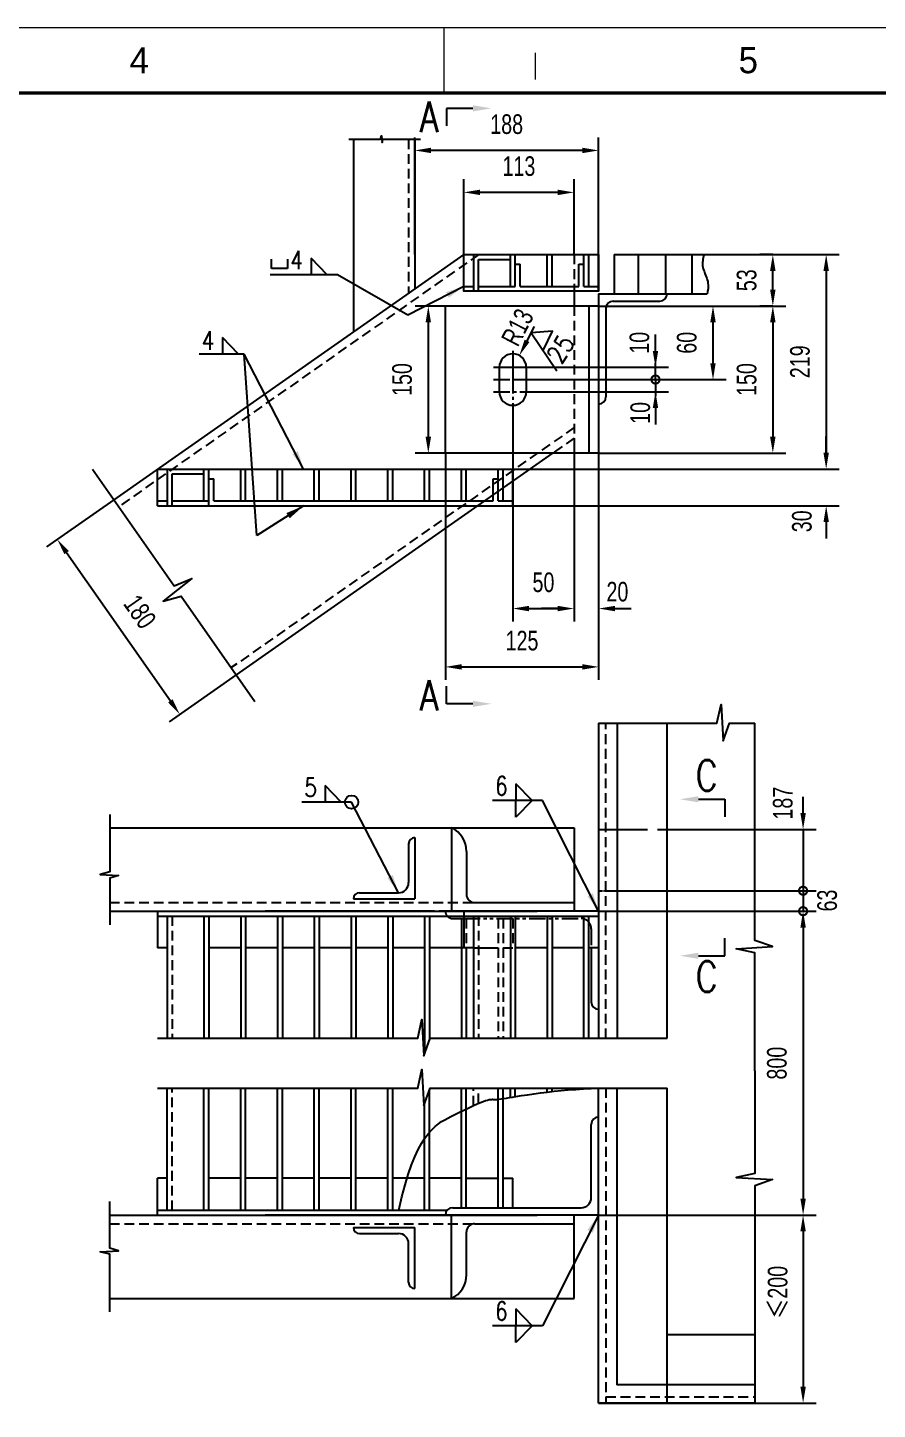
# Model space of a CAD drawing. Extents: x 148 to 221443, y -36682 to 6758.
# Drawn here: x 186833 to 189433, y -8338 to -4111 of the extents above; entities that cross this region are included whole.
import ezdxf
from ezdxf.enums import TextEntityAlignment as Align

# ---------------------------------------------------------------- set-up
doc = ezdxf.new("R2010")
doc.units = 0
doc.header["$LTSCALE"] = 10
doc.header["$MEASUREMENT"] = 0
for name, pattern in [('CENTERX2', [4, 2.5, -0.5, 0.5, -0.5]), ('HIDDENX2', [0.75, 0.5, -0.25]), ('PHANTOMX2', [5, 2.5, -0.5, 0.5, -0.5, 0.5, -0.5])]:
    doc.linetypes.add(name, pattern=pattern)
for name, color, linetype in [('1', 1, 'Continuous'), ('DIM', 4, 'Continuous'), ('HIDDEN', 7, 'HIDDENX2'), ('RED', 7, 'Continuous'), ('WB-FS', 6, 'Continuous'), ('WHITE', 7, 'Continuous')]:
    doc.layers.add(name, color=color, linetype=linetype)
doc.layers.add('2（细实线）', color=3, linetype='Continuous', lineweight=20)
doc.layers.add('图框层', color=7, linetype='Continuous', lineweight=15)
doc.styles.add('HZ', font='ROMS.SHX', dxfattribs={"width": 0.75, "bigfont": 'GBCBIG.SHX'})
doc.styles.get("Standard").update_dxf_attribs({"font": 'wison_e.shx', "width": 0.75, "bigfont": 'wison_c.shx'})
doc.styles.add('XW', font='ROMANS.shx', dxfattribs={"width": 0.85})
doc.dimstyles.new('DIM1', dxfattribs={"dimscale": 20, "dimtxt": 3, "dimasz": 2.5, "dimexe": 2, "dimexo": 0, "dimgap": 1, "dimtad": 0, "dimdec": 0, "dimzin": 0, "dimdsep": 46, "dimtxsty": 'Standard', "dimcen": 2, "dimclrd": 3, "dimclre": 3, "dimclrt": 3, "dimadec": 0, "dimazin": 0, "dimtfac": 0.666667, "dimtdec": 0, "dimtofl": 0, "dimtmove": 2, "dimatfit": 1, "dimfxl": 2, "dimtvp": 1.333333, "dimtolj": 1, "dimtzin": 0, "dimarcsym": 0})

# ---------------------------------------------------------------- blocks, each defined once
blk = doc.blocks.new('*D841')
at = {"layer": 'Defpoints', "color": 0}
for p in [(188580.5, -7743.7), (188580.5, -8318.8), (189206.2, -8318.8)]:
    blk.add_point(p, dxfattribs=at)
at = {"layer": 'RED', "color": 3, "linetype": 'Continuous', "lineweight": -2, "ltscale": 6}
for p, q in [((188580.5, -7743.7), (189246.2, -7743.7)), ((189206.2, -7793.7), (189206.2, -8268.8)), ((188580.5, -8318.8), (189246.2, -8318.8))]:
    blk.add_line(p, q, dxfattribs=at)
at = {"layer": 'RED', "color": 3}
for points in [[(189214.5, -7793.7), (189197.9, -7793.7), (189206.2, -7743.7)], [(189197.9, -8268.8), (189214.5, -8268.8), (189206.2, -8318.8)]]:
    blk.add_solid(points, dxfattribs=at)
at = {"layer": 'RED', "color": 3, "insert": (189129.1, -7979.8), "char_height": 60, "attachment_point": 5, "rotation": 90}
blk.add_mtext('\\A1;{\\fSimSun|b0|i0|c134|p54;≤}200', dxfattribs=at)
blk = doc.blocks.new('*D842')
at = {"color": 3, "linetype": 'Continuous', "lineweight": -2}
for p, q in [((188580.5, -6814), (189226.2, -6814)), ((189206.2, -6864), (189206.2, -7693.7)), ((189206.2, -7743.7), (189226.2, -7743.7))]:
    blk.add_line(p, q, dxfattribs=at)
at = {"color": 3}
for points in [[(189214.5, -6864), (189197.9, -6864), (189206.2, -6814)], [(189197.9, -7693.7), (189214.5, -7693.7), (189206.2, -7743.7)]]:
    blk.add_solid(points, dxfattribs=at)
at = {"layer": 'Defpoints', "color": 0}
for p in [(188580.5, -6814), (189206.2, -7743.7), (189206.2, -7743.7)]:
    blk.add_point(p, dxfattribs=at)
at = {"color": 3, "insert": (189126.2, -7278.9), "char_height": 60, "attachment_point": 5, "rotation": 90}
blk.add_mtext('\\A1;800', dxfattribs=at)
blk = doc.blocks.new('_DotSmall')
at = {"layer": 'WHITE', "color": 0, "const_width": 0.5}
blk.add_lwpolyline([(-0.0625, 0, 1), (0.0625, 0, 1)], format="xyb", close=True, dxfattribs=at)
blk = doc.blocks.new('*D843')
at = {"color": 3, "linetype": 'Continuous', "lineweight": -2, "ltscale": 6}
for p, q in [((188603, -6751.5), (189246.2, -6751.5)), ((189206.2, -6751.5), (189206.2, -6814)), ((189058.4, -6814), (189246.2, -6814))]:
    blk.add_line(p, q, dxfattribs=at)
at = {"layer": 'Defpoints', "color": 0}
for p in [(188603, -6751.5), (189058.4, -6814), (189206.2, -6814)]:
    blk.add_point(p, dxfattribs=at)
at = {"color": 3, "lineweight": -2, "xscale": 50, "yscale": 50, "zscale": 50}
for p, rotation in [((189206.2, -6751.5), 90), ((189206.2, -6814), 270)]:
    blk.add_blockref('_DotSmall', p, dxfattribs=dict(at, rotation=rotation))
at = {"color": 3, "insert": (189280.1, -6781.5), "char_height": 60, "attachment_point": 5, "rotation": 90}
blk.add_mtext('\\A1;63', dxfattribs=at)
blk = doc.blocks.new('*D844')
at = {"color": 3, "lineweight": -2}
for p, q in [((189206.2, -6514), (189206.2, -6464)), ((188790.5, -6564), (189246.2, -6564)), ((189206.2, -6564), (189206.2, -6751.5)), ((189058.4, -6751.5), (189246.2, -6751.5)), ((189206.2, -6751.5), (189206.2, -6801.5))]:
    blk.add_line(p, q, dxfattribs=at)
at = {"color": 3}
blk.add_solid([(189197.9, -6514), (189214.5, -6514), (189206.2, -6564)], dxfattribs=at)
at = {"layer": 'Defpoints', "color": 0}
for p in [(188790.5, -6564), (189058.4, -6751.5), (189206.2, -6751.5)]:
    blk.add_point(p, dxfattribs=at)
at = {"color": 3, "lineweight": -2, "xscale": 50, "yscale": 50, "zscale": 50, "rotation": 90}
blk.add_blockref('_DotSmall', (189206.2, -6751.5), dxfattribs=at)
at = {"color": 3, "insert": (189144.2, -6483.5), "char_height": 60, "attachment_point": 5, "rotation": 90}
blk.add_mtext('\\A1;187', dxfattribs=at)
blk = doc.blocks.new('*D845')
at = {"color": 3, "lineweight": -2}
for p, q in [((188580.5, -4962.7), (188970.5, -4962.7)), ((188930.5, -5012.7), (188930.5, -5137.7)), ((188318, -5187.7), (188970.5, -5187.7))]:
    blk.add_line(p, q, dxfattribs=at)
at = {"color": 3}
for points in [[(188938.8, -5012.7), (188922.2, -5012.7), (188930.5, -4962.7)], [(188922.2, -5137.7), (188938.8, -5137.7), (188930.5, -5187.7)]]:
    blk.add_solid(points, dxfattribs=at)
at = {"layer": 'Defpoints', "color": 0}
for p in [(188580.5, -4962.7), (188318, -5187.7), (188930.5, -5187.7)]:
    blk.add_point(p, dxfattribs=at)
at = {"color": 3, "insert": (188850.5, -5075.2), "char_height": 60, "attachment_point": 5, "rotation": 90}
blk.add_mtext('\\A1;60', dxfattribs=at)
blk = doc.blocks.new('*D846')
at = {"color": 3, "linetype": 'Continuous', "lineweight": -2, "ltscale": 6}
for p, q in [((189276.8, -5411.4), (189276.8, -5361.4)), ((188243, -5461.4), (189316.8, -5461.4)), ((188243, -5573.9), (189316.8, -5573.9)), ((189276.8, -5623.9), (189276.8, -5673.9))]:
    blk.add_line(p, q, dxfattribs=at)
at = {"color": 3}
for points in [[(189268.5, -5411.4), (189285.1, -5411.4), (189276.8, -5461.4)], [(189285.1, -5623.9), (189268.5, -5623.9), (189276.8, -5573.9)]]:
    blk.add_solid(points, dxfattribs=at)
at = {"layer": 'Defpoints', "color": 0}
for p in [(188243, -5461.4), (189276.8, -5461.4), (188243, -5573.9)]:
    blk.add_point(p, dxfattribs=at)
at = {"color": 3, "insert": (189202.7, -5621.3), "char_height": 60, "attachment_point": 5, "rotation": 90}
blk.add_mtext('\\A1;30', dxfattribs=at)
blk = doc.blocks.new('*D847')
at = {"color": 3, "lineweight": -2}
for p, q in [((188111.7, -5412.7), (188111.7, -6106.7)), ((188580.5, -5412.7), (188580.5, -6106.7)), ((188161.7, -6066.7), (188530.5, -6066.7))]:
    blk.add_line(p, q, dxfattribs=at)
at = {"color": 3}
for points in [[(188161.7, -6058.4), (188161.7, -6075), (188111.7, -6066.7)], [(188530.5, -6075), (188530.5, -6058.4), (188580.5, -6066.7)]]:
    blk.add_solid(points, dxfattribs=at)
at = {"layer": 'Defpoints', "color": 0}
for p in [(188111.7, -5412.7), (188580.5, -5412.7), (188580.5, -6066.7)]:
    blk.add_point(p, dxfattribs=at)
at = {"color": 3, "insert": (188346.1, -5986.7), "char_height": 60, "attachment_point": 5}
blk.add_mtext('\\A1;125', dxfattribs=at)
blk = doc.blocks.new('*D848')
at = {"color": 3, "lineweight": -2}
for p, q in [((188318, -5275.2), (188318, -5928.2)), ((188505.5, -5645.2), (188505.5, -5928.2)), ((188368, -5888.2), (188455.5, -5888.2))]:
    blk.add_line(p, q, dxfattribs=at)
at = {"color": 3}
for points in [[(188368, -5879.9), (188368, -5896.6), (188318, -5888.2)], [(188455.5, -5896.6), (188455.5, -5879.9), (188505.5, -5888.2)]]:
    blk.add_solid(points, dxfattribs=at)
at = {"layer": 'Defpoints', "color": 0}
for p in [(188318, -5275.2), (188505.5, -5645.2), (188505.5, -5888.2)]:
    blk.add_point(p, dxfattribs=at)
at = {"color": 3, "insert": (188411.7, -5808.2), "char_height": 60, "attachment_point": 5}
blk.add_mtext('\\A1;50', dxfattribs=at)
blk = doc.blocks.new('*D849')
at = {"color": 3, "lineweight": -2}
for p, q in [((188505.5, -5366.6), (188505.5, -5928.2)), ((188580.5, -5487.7), (188580.5, -5928.2)), ((188455.5, -5888.2), (188405.5, -5888.2)), ((188630.5, -5888.2), (188680.5, -5888.2))]:
    blk.add_line(p, q, dxfattribs=at)
at = {"color": 3}
for points in [[(188455.5, -5896.6), (188455.5, -5879.9), (188505.5, -5888.2)], [(188630.5, -5879.9), (188630.5, -5896.6), (188580.5, -5888.2)]]:
    blk.add_solid(points, dxfattribs=at)
at = {"layer": 'Defpoints', "color": 0}
for p in [(188505.5, -5366.6), (188580.5, -5487.7), (188580.5, -5888.2)]:
    blk.add_point(p, dxfattribs=at)
at = {"color": 3, "insert": (188638, -5837), "char_height": 60, "attachment_point": 5}
blk.add_mtext('\\A1;20', dxfattribs=at)
blk = doc.blocks.new('*D850')
at = {"color": 3, "lineweight": -2}
for p, q in [((188361.4, -5069.2), (188384.4, -5024.9)), ((188319.3, -5190.2), (188319.3, -5110.2)), ((188279.3, -5150.2), (188359.3, -5150.2))]:
    blk.add_line(p, q, dxfattribs=at)
at = {"color": 3}
blk.add_solid([(188354, -5065.4), (188368.8, -5073.1), (188338.3, -5113.6)], dxfattribs=at)
at = {"layer": 'Defpoints', "color": 0}
for p in [(188338.3, -5113.6), (188319.3, -5150.2)]:
    blk.add_point(p, dxfattribs=at)
at = {"color": 3, "insert": (188332.4, -5028.1), "char_height": 60, "attachment_point": 5, "rotation": 62.542}
blk.add_mtext('\\A1;R13', dxfattribs=at)
blk = doc.blocks.new('*D851')
at = {"color": 3, "linetype": 'Continuous', "lineweight": -2, "ltscale": 6}
for p, q in [((188111.7, -4962.7), (188019.4, -4962.7)), ((188059.4, -5012.7), (188059.4, -5362.7)), ((188111.7, -5412.7), (188019.4, -5412.7))]:
    blk.add_line(p, q, dxfattribs=at)
at = {"color": 3}
for points in [[(188067.7, -5012.7), (188051.1, -5012.7), (188059.4, -4962.7)], [(188051.1, -5362.7), (188067.7, -5362.7), (188059.4, -5412.7)]]:
    blk.add_solid(points, dxfattribs=at)
at = {"layer": 'Defpoints', "color": 0}
for p in [(188111.7, -4962.7), (188059.4, -5412.7), (188111.7, -5412.7)]:
    blk.add_point(p, dxfattribs=at)
at = {"color": 3, "insert": (187979.4, -5187.7), "char_height": 60, "attachment_point": 5, "rotation": 90}
blk.add_mtext('\\A1;150', dxfattribs=at)
blk = doc.blocks.new('*D852')
at = {"color": 3, "linetype": 'Continuous', "lineweight": -2, "ltscale": 6}
for p, q in [((187096.9, -5555.2), (186891.2, -5699.2)), ((186952.7, -5717.2), (187270.1, -6170.6)), ((187471.7, -6090.5), (187266, -6234.5))]:
    blk.add_line(p, q, dxfattribs=at)
at = {"color": 3}
for points in [[(186959.5, -5712.4), (186945.8, -5722), (186924, -5676.3)], [(187263.3, -6175.4), (187277, -6165.8), (187298.8, -6211.6)]]:
    blk.add_solid(points, dxfattribs=at)
at = {"layer": 'Defpoints', "color": 0}
for p in [(187096.9, -5555.2), (187471.7, -6090.5), (187298.8, -6211.6)]:
    blk.add_point(p, dxfattribs=at)
at = {"color": 3, "insert": (187176.9, -5898), "char_height": 60, "attachment_point": 5, "rotation": 305}
blk.add_mtext('\\A1;180', dxfattribs=at)
blk = doc.blocks.new('*D853')
at = {"color": 3, "linetype": 'Continuous', "lineweight": -2, "ltscale": 6}
for p, q in [((188580.5, -4962.7), (189153.6, -4962.7)), ((189113.6, -5012.7), (189113.6, -5362.7)), ((188580.5, -5412.7), (189153.6, -5412.7))]:
    blk.add_line(p, q, dxfattribs=at)
at = {"color": 3}
for points in [[(189121.9, -5012.7), (189105.2, -5012.7), (189113.6, -4962.7)], [(189105.2, -5362.7), (189121.9, -5362.7), (189113.6, -5412.7)]]:
    blk.add_solid(points, dxfattribs=at)
at = {"layer": 'Defpoints', "color": 0}
for p in [(188580.5, -4962.7), (188580.5, -5412.7), (189113.6, -5412.7)]:
    blk.add_point(p, dxfattribs=at)
at = {"color": 3, "insert": (189033.6, -5187.7), "char_height": 60, "attachment_point": 5, "rotation": 90}
blk.add_mtext('\\A1;150', dxfattribs=at)
blk = doc.blocks.new('*D854')
at = {"color": 3, "linetype": 'Continuous', "lineweight": -2, "ltscale": 6}
for p, q in [((188903.1, -4805.2), (189316.8, -4805.2)), ((189276.8, -4855.2), (189276.8, -5411.4)), ((189276.8, -5461.4), (189316.8, -5461.4))]:
    blk.add_line(p, q, dxfattribs=at)
at = {"color": 3}
for points in [[(189285.1, -4855.2), (189268.5, -4855.2), (189276.8, -4805.2)], [(189268.5, -5411.4), (189285.1, -5411.4), (189276.8, -5461.4)]]:
    blk.add_solid(points, dxfattribs=at)
at = {"layer": 'Defpoints', "color": 0}
for p in [(188903.1, -4805.2), (189276.8, -5461.4), (189276.8, -5461.4)]:
    blk.add_point(p, dxfattribs=at)
at = {"color": 3, "insert": (189196.8, -5133.3), "char_height": 60, "attachment_point": 5, "rotation": 90}
blk.add_mtext('\\A1;219', dxfattribs=at)
blk = doc.blocks.new('*D855')
at = {"color": 3, "linetype": 'Continuous', "lineweight": -2, "ltscale": 6}
for p, q in [((188018, -4805.2), (188018, -4446.8)), ((188580.5, -4805.2), (188580.5, -4446.8)), ((188530.5, -4486.8), (188068, -4486.8))]:
    blk.add_line(p, q, dxfattribs=at)
at = {"color": 3}
for points in [[(188068, -4478.4), (188068, -4495.1), (188018, -4486.8)], [(188530.5, -4495.1), (188530.5, -4478.4), (188580.5, -4486.8)]]:
    blk.add_solid(points, dxfattribs=at)
at = {"layer": 'Defpoints', "color": 0}
for p in [(188018, -4486.8), (188018, -4805.2), (188580.5, -4805.2)]:
    blk.add_point(p, dxfattribs=at)
at = {"color": 3, "insert": (188299.2, -4406.8), "char_height": 60, "attachment_point": 5}
blk.add_mtext('\\A1;188', dxfattribs=at)
blk = doc.blocks.new('*D856')
at = {"color": 3, "lineweight": -2}
for p, q in [((188754.5, -5100.2), (188754.5, -5050.2)), ((188320.6, -5150.2), (188794.5, -5150.2)), ((188359.2, -5187.7), (188794.5, -5187.7)), ((188754.5, -5187.7), (188754.5, -5237.7))]:
    blk.add_line(p, q, dxfattribs=at)
at = {"color": 3}
blk.add_solid([(188746.2, -5100.2), (188762.8, -5100.2), (188754.5, -5150.2)], dxfattribs=at)
at = {"layer": 'Defpoints', "color": 0}
for p in [(188320.6, -5150.2), (188359.2, -5187.7), (188754.5, -5187.7)]:
    blk.add_point(p, dxfattribs=at)
at = {"color": 3, "lineweight": -2, "xscale": 50, "yscale": 50, "zscale": 50, "rotation": 90}
blk.add_blockref('_DotSmall', (188754.5, -5187.7), dxfattribs=at)
at = {"color": 3, "insert": (188705.5, -5075.2), "char_height": 60, "attachment_point": 5, "rotation": 90}
blk.add_mtext('\\A1;10', dxfattribs=at)
blk = doc.blocks.new('*D857')
at = {"color": 3, "linetype": 'Continuous', "lineweight": -2, "ltscale": 6}
for p, q in [((188168, -4805.2), (188168, -4575.1)), ((188505.5, -4805.2), (188505.5, -4575.1)), ((188455.5, -4615.1), (188218, -4615.1))]:
    blk.add_line(p, q, dxfattribs=at)
at = {"color": 3}
for points in [[(188218, -4606.8), (188218, -4623.4), (188168, -4615.1)], [(188455.5, -4623.4), (188455.5, -4606.8), (188505.5, -4615.1)]]:
    blk.add_solid(points, dxfattribs=at)
at = {"layer": 'Defpoints', "color": 0}
for p in [(188168, -4615.1), (188168, -4805.2), (188505.5, -4805.2)]:
    blk.add_point(p, dxfattribs=at)
at = {"color": 3, "insert": (188336.7, -4535.1), "char_height": 60, "attachment_point": 5}
blk.add_mtext('\\A1;113', dxfattribs=at)
blk = doc.blocks.new('*D858')
at = {"color": 3, "linetype": 'Continuous', "lineweight": -2, "ltscale": 6}
for p, q in [((189113.6, -4805.2), (189073.6, -4805.2)), ((189113.6, -4912.7), (189113.6, -4855.2)), ((189113.6, -4962.7), (189073.6, -4962.7))]:
    blk.add_line(p, q, dxfattribs=at)
at = {"color": 3}
for points in [[(189121.9, -4855.2), (189105.2, -4855.2), (189113.6, -4805.2)], [(189105.2, -4912.7), (189121.9, -4912.7), (189113.6, -4962.7)]]:
    blk.add_solid(points, dxfattribs=at)
at = {"layer": 'Defpoints', "color": 0}
for p in [(189113.6, -4805.2), (189113.6, -4805.2), (189113.6, -4962.7)]:
    blk.add_point(p, dxfattribs=at)
at = {"color": 3, "insert": (189033.6, -4883.9), "char_height": 60, "attachment_point": 5, "rotation": 90}
blk.add_mtext('\\A1;53', dxfattribs=at)
blk = doc.blocks.new('*D882')
at = {"color": 3, "lineweight": -2}
for p, q in [((188754.5, -5187.7), (188754.5, -5137.7)), ((188378, -5187.7), (188794.5, -5187.7)), ((188377.7, -5225.2), (188794.5, -5225.2)), ((188754.5, -5275.2), (188754.5, -5325.2))]:
    blk.add_line(p, q, dxfattribs=at)
at = {"color": 3}
blk.add_solid([(188762.8, -5275.2), (188746.2, -5275.2), (188754.5, -5225.2)], dxfattribs=at)
at = {"layer": 'Defpoints', "color": 0}
for p in [(188378, -5187.7), (188754.5, -5187.7), (188377.7, -5225.2)]:
    blk.add_point(p, dxfattribs=at)
at = {"color": 3, "lineweight": -2, "xscale": 50, "yscale": 50, "zscale": 50, "rotation": 270}
blk.add_blockref('_DotSmall', (188754.5, -5187.7), dxfattribs=at)
at = {"color": 3, "insert": (188708.2, -5289.7), "char_height": 60, "attachment_point": 5, "rotation": 90}
blk.add_mtext('\\A1;10', dxfattribs=at)
blk = doc.blocks.new('a2')
blk.add_line((15708.75, 10126.74), (15708.75, 10116.74))
at = {"layer": '图框层', "ltscale": 10}
blk.add_lwpolyline([(15311.09, 10126.74), (15905.09, 10126.74), (15905.09, 9706.74), (15311.09, 9706.74)], close=True, dxfattribs=at)
at = {"layer": '图框层', "ltscale": 10, "const_width": 0.5}
blk.add_lwpolyline([(15336.09, 10116.74), (15895.09, 10116.74), (15895.09, 9716.74), (15336.09, 9716.74)], close=True, dxfattribs=at)
at = {"style": 'HZ'}
for s, p in [('4', (15662.17, 10121.74)), ('5', (15755.34, 10121.74))]:
    blk.add_text(s, height=4, dxfattribs=at).set_placement(p, align=Align.MIDDLE)

msp = doc.modelspace()

# ---------------------------------------------------------------- linework, layer by layer
at = {"color": 3, "linetype": 'Continuous'}
for p, q in [((188196.06, -4358.0105), (188115.5716, -4358.0105)), ((187781.6983, -4867.3633), (187575.8759, -4867.3633)), ((187996.9162, -4991.1807), (187781.6983, -4867.3633)), ((188167.9844, -4902.6989), (187996.9162, -4991.1807)), ((187495.9474, -5109.815), (187358.0226, -5109.815)), ((187677.8235, -5461.4489), (187495.9474, -5109.815)), ((187535.2269, -5664.267), (187495.9474, -5109.815)), ((187677.8235, -5573.9489), (187535.2269, -5664.267)), ((188196.06, -6179.6927), (188115.5716, -6179.6927)), ((187824.6666, -6480.3652), (187671.971, -6480.3652)), ((187968.1497, -6757.7713), (187824.6666, -6480.3652)), ((188408.5521, -6475.6058), (188255.8565, -6475.6058)), ((188580.4844, -6814.0213), (188408.5521, -6475.6058)), ((188885.8189, -6471.6718), (188966.3073, -6471.6718)), ((188885.8189, -6950.3817), (188966.3073, -6950.3817)), ((188580.4844, -7743.7187), (188408.5521, -8082.1342)), ((188408.5521, -8082.1342), (188255.8565, -8082.1342))]:
    msp.add_line(p, q, dxfattribs=at)
at = {"color": 7, "linetype": 'Continuous'}
for p, q in [((188115.5716, -4358.0105), (188115.5716, -4411.5646)), ((188115.5716, -6179.6927), (188115.5716, -6126.1386)), ((188966.3073, -6471.6718), (188966.3073, -6525.2259)), ((188966.3073, -6950.3817), (188966.3073, -6896.8275))]:
    msp.add_line(p, q, dxfattribs=at)
at = {"linetype": 'Continuous'}
for p, q in [((187749.8873, -4867.3633), (187700.5952, -4816.1623)), ((187700.5952, -4816.1623), (187700.5952, -4867.3633)), ((187749.8873, -4867.3633), (187700.5952, -4867.3633)), ((187478.9072, -5109.815), (187429.6151, -5058.614)), ((187429.6151, -5058.614), (187429.6151, -5109.815)), ((187478.9072, -5109.815), (187429.6151, -5109.815)), ((188376.7412, -6475.6058), (188327.4491, -6424.4048)), ((188327.4491, -6424.4048), (188327.4491, -6475.6058)), ((187792.8556, -6480.3652), (187743.5636, -6429.1642)), ((187743.5636, -6429.1642), (187743.5636, -6480.3652)), ((187792.8556, -6480.3652), (187743.5636, -6480.3652)), ((188376.7412, -6475.6058), (188327.4491, -6526.8068)), ((188327.4491, -6526.8068), (188327.4491, -6475.6058)), ((188376.7412, -8082.1342), (188327.4491, -8030.9332)), ((188327.4491, -8030.9332), (188327.4491, -8082.1342)), ((188376.7412, -8082.1342), (188327.4491, -8133.3352)), ((188327.4491, -8133.3352), (188327.4491, -8082.1342))]:
    msp.add_line(p, q, dxfattribs=at)
at = {"color": 1, "linetype": 'Continuous', "ltscale": 6}
msp.add_line((188167.9844, -4805.1989), (188505.4844, -4805.1989), dxfattribs=at)
at = {"color": 3, "linetype": 'Continuous', "ltscale": 6}
for p, q in [((187579.2998, -4847.861), (187579.2998, -4819.3837)), ((187628.4697, -4847.861), (187579.2998, -4847.861)), ((187628.4697, -4819.3837), (187628.4697, -4847.861)), ((188580.4844, -4925.1989), (188580.4844, -4962.6989))]:
    msp.add_line(p, q, dxfattribs=at)
at = {"color": 3}
msp.add_lwpolyline([(188410.5164, -5098.3092), (188439.0507, -5039.9607), (188374.2523, -5044.4235), (188452.8246, -5161.1758)], dxfattribs=at)
at = {"color": 3, "linetype": 'Continuous'}
msp.add_circle((187824.6666, -6480.3652), 20.625, dxfattribs=at)
for points, knots in [([(188903.0968, -4805.1989), (188899.2563, -4818.4012), (188894.744, -4844.9427), (188917.6623, -4882.9577), (188915.8126, -4910.7772), (188913.1337, -4925.1989)], [13.882496546, 13.882496546, 13.882496546, 13.882496546, 40.414538373, 67.803406807, 96.443548886, 96.443548886, 96.443548886, 96.443548886]), ([(187969.6592, -7728.6947), (188016.9533, -7499.1756), (188249.0976, -7378.9858), (188245.4619, -7395.676), (188337.8248, -7378.4978), (188461.4989, -7360.8533), (188549.4899, -7356.7154), (188580.4844, -7355.0582)], [55.22248851, 55.22248851, 55.22248851, 55.22248851, 98.499221925, 210.932651786, 293.419551539, 430.326784545, 504.892232321, 504.892232321, 504.892232321, 504.892232321])]:
    msp.add_open_spline(points, degree=3, knots=knots, dxfattribs=at)
for points in [[(188196.06, -4367.3855), (188196.06, -4348.6355), (188252.31, -4358.0105)], [(188113.7149, -4920.2139), (188122.329, -4936.8681), (188167.9844, -4902.6989)], [(187660.3084, -5407.1794), (187643.6543, -5415.7934), (187677.8235, -5461.4489)], [(187625.2871, -5596.1272), (187635.3198, -5611.9672), (187677.8235, -5573.9489)], [(188196.06, -6170.3177), (188196.06, -6189.0677), (188252.31, -6179.6927)], [(188885.8189, -6462.2968), (188885.8189, -6481.0468), (188829.5689, -6471.6718)], [(187950.6346, -6703.5018), (187933.9805, -6712.1158), (187968.1497, -6757.7713)], [(188885.8189, -6959.7567), (188885.8189, -6941.0067), (188829.5689, -6950.3817)], [(188562.9693, -7797.9882), (188546.3152, -7789.3741), (188580.4844, -7743.7187)]]:
    msp.add_solid(points, dxfattribs=at)
at = {"layer": '1', "color": 3}
msp.add_line((188580.4844, -7743.7187), (188580.4844, -7355.0582), dxfattribs=at)
at = {"layer": 'DIM', "linetype": 'CENTERX2', "ltscale": 2}
msp.add_line((188317.9844, -5100.2314), (188317.9844, -5275.1663), dxfattribs=at)
at = {"layer": 'DIM', "color": 1, "linetype": 'CENTERX2', "ltscale": 2}
for p, q in [((188259.3711, -5150.1989), (188377.9844, -5150.1989)), ((188259.3711, -5187.6989), (188377.9844, -5187.6989)), ((188259.3711, -5225.1989), (188377.738, -5225.1989))]:
    msp.add_line(p, q, dxfattribs=at)
at = {"layer": 'DIM', "linetype": 'PHANTOMX2', "ltscale": 6}
msp.add_line((188580.3461, -6564.0213), (188790.4844, -6564.0213), dxfattribs=at)
at = {"layer": 'DIM', "linetype": 'PHANTOMX2', "ltscale": 0.4}
msp.add_line((188580.4844, -6751.5213), (188602.9844, -6751.5213), dxfattribs=at)
at = {"layer": 'DIM', "linetype": 'PHANTOMX2', "ltscale": 2}
for p, q in [((188134.2344, -6836.5213), (188167.9844, -6836.5213)), ((188167.9844, -6836.5213), (188526.8997, -6836.5213)), ((188557.9844, -6867.6059), (188557.9844, -6926.5213))]:
    msp.add_line(p, q, dxfattribs=at)
at = {"layer": 'DIM'}
for points in [[(187230.4844, -7202.6818), (188027.0478, -7202.6818), (188039.7333, -7145.6402), (188046.0758, -7256.5543), (188065.104, -7202.6818), (188790.4844, -7202.6818)], [(187230.4844, -7355.0582), (188027.0478, -7355.0582), (188039.7333, -7298.0167), (188046.0758, -7408.9307), (188065.104, -7355.0582), (188790.4844, -7355.0582)]]:
    msp.add_lwpolyline(points, dxfattribs=at)
at = {"layer": 'DIM', "linetype": 'PHANTOMX2', "ltscale": 2}
for centre, radius, start, end in [((188134.2344, -6814.0213), 22.5, 180, 270), ((188526.8997, -6867.6059), 31.0847, 0, 90)]:
    msp.add_arc(centre, radius, start, end, dxfattribs=at)
at = {"layer": 'HIDDEN', "ltscale": 6}
for p, q in [((188602.9844, -7202.6818), (188602.9844, -6238.9821)), ((187084.5647, -6787.7713), (188201.2499, -6787.7713)), ((187275.4844, -6829.0213), (187275.4844, -7202.6818)), ((188392.9844, -6814.0213), (187642.9844, -6814.0213)), ((188175.4844, -6836.5213), (188175.4844, -6926.5213)), ((188212.9844, -6829.0213), (188212.9844, -7202.6818)), ((188272.9844, -6836.5213), (188272.9844, -7202.6818)), ((188287.9844, -6836.5213), (188287.9844, -7202.6818)), ((188317.9844, -6836.5213), (188317.9844, -6926.5213)), ((188167.9844, -6926.5213), (188145.4844, -6926.5213)), ((187275.4844, -7728.7187), (187275.4844, -7355.0582)), ((188197.9844, -7408.5773), (188197.9844, -7355.0582)), ((188212.9844, -7401.9477), (188212.9844, -7355.0582)), ((188272.9844, -7389.3719), (188272.9844, -7355.0582)), ((188287.9844, -7387.4703), (188287.9844, -7355.0582)), ((188602.9844, -7355.0582), (188602.9844, -8318.7579)), ((188175.4844, -7721.2187), (188175.4844, -7631.2187)), ((187084.5647, -7769.9687), (188201.2499, -7769.9687)), ((188602.9844, -8300.0079), (189058.3946, -8300.0079))]:
    msp.add_line(p, q, dxfattribs=at)
at = {"layer": 'RED'}
for p, q in [((187830.4844, -4452.4071), (187830.4844, -5041.5189)), ((188017.9844, -4452.7431), (188017.9844, -4910.23)), ((188167.9844, -4805.1989), (187096.9018, -5555.1789)), ((188167.9844, -4917.6989), (188167.9844, -4805.1989)), ((188197.9844, -4805.1989), (188197.9844, -4917.6989)), ((188310.4844, -4902.6989), (188310.4844, -4805.1989)), ((188325.4844, -4902.6989), (188325.4844, -4805.1989)), ((188422.9844, -4902.6989), (188422.9844, -4805.1989)), ((188437.9844, -4902.6989), (188437.9844, -4805.1989)), ((188535.4844, -4902.6989), (188535.4844, -4805.1989)), ((188550.4844, -4902.6989), (188550.4844, -4805.1989)), ((188580.4844, -4917.6989), (188580.4844, -4805.1989)), ((188212.9844, -4820.1989), (188310.4844, -4820.1989)), ((188212.9844, -4917.6989), (188212.9844, -4820.1989)), ((188325.4844, -4835.1989), (188340.4844, -4835.1989)), ((188340.4844, -4902.6989), (188340.4844, -4835.1989)), ((188520.4844, -4835.1989), (188535.4844, -4835.1989)), ((188520.4844, -4902.6989), (188520.4844, -4835.1989)), ((188167.9844, -4902.6989), (188197.9844, -4902.6989)), ((188212.9844, -4902.6989), (188325.4844, -4902.6989)), ((188340.4844, -4902.6989), (188520.4844, -4902.6989)), ((188535.4844, -4902.6989), (188580.4844, -4902.6989)), ((188505.4844, -4917.6989), (188505.4844, -4962.6989)), ((188111.7344, -5412.6989), (188111.7344, -4962.6989)), ((188580.4844, -4962.6989), (188111.7344, -4962.6989)), ((188550.4844, -4962.6989), (188550.4844, -5412.6989)), ((188580.4844, -4962.6989), (188580.4844, -5412.6989)), ((188276.7344, -5150.1989), (188276.7344, -5225.1989)), ((188359.2344, -5150.1989), (188359.2344, -5225.1989)), ((188439.7111, -5412.6989), (187471.7288, -6090.4873)), ((188580.4844, -5412.6989), (188111.7344, -5412.6989)), ((187230.4844, -5573.9489), (187230.4844, -5461.4489)), ((187230.4844, -5461.4489), (188317.9844, -5461.4489)), ((187260.4844, -5461.4489), (187260.4844, -5573.9489)), ((187275.4844, -5476.4489), (187372.9844, -5476.4489)), ((187275.4844, -5573.9489), (187275.4844, -5476.4489)), ((187372.9844, -5558.9489), (187372.9844, -5461.4489)), ((187387.9844, -5573.9489), (187387.9844, -5461.4489)), ((187387.9844, -5491.4489), (187402.9844, -5491.4489)), ((187402.9844, -5558.9489), (187402.9844, -5491.4489)), ((187485.4844, -5558.9489), (187485.4844, -5461.4489)), ((187500.4844, -5558.9489), (187500.4844, -5461.4489)), ((187597.9844, -5558.9489), (187597.9844, -5461.4489)), ((187612.9844, -5558.9489), (187612.9844, -5461.4489)), ((187710.4844, -5558.9489), (187710.4844, -5461.4489)), ((187725.4844, -5558.9489), (187725.4844, -5461.4489)), ((187822.9844, -5558.9489), (187822.9844, -5461.4489)), ((187837.9844, -5558.9489), (187837.9844, -5461.4489)), ((187935.4844, -5558.9489), (187935.4844, -5461.4489)), ((187950.4844, -5558.9489), (187950.4844, -5461.4489)), ((188047.9844, -5558.9489), (188047.9844, -5461.4489)), ((188062.9844, -5558.9489), (188062.9844, -5461.4489)), ((188160.4844, -5558.9489), (188160.4844, -5461.4489)), ((188175.4844, -5558.9489), (188175.4844, -5461.4489)), ((188257.9844, -5491.4489), (188272.9844, -5491.4489)), ((188257.9844, -5558.9489), (188257.9844, -5491.4489)), ((188272.9844, -5558.9489), (188272.9844, -5461.4489)), ((188287.9844, -5558.9489), (188287.9844, -5461.4489)), ((188317.9844, -5573.9489), (188317.9844, -5461.4489)), ((187230.4844, -5558.9489), (187260.4844, -5558.9489)), ((187230.4844, -5573.9489), (188317.9844, -5573.9489)), ((187275.4844, -5558.9489), (187387.9844, -5558.9489)), ((187402.9844, -5558.9489), (188257.9844, -5558.9489)), ((188272.9844, -5558.9489), (188317.9844, -5558.9489)), ((187084.5647, -6559.0213), (188505.4844, -6559.0213)), ((188017.9844, -6589.0213), (188017.9844, -6776.5213)), ((188130.4844, -6559.0213), (188130.4844, -6814.0213)), ((188505.4844, -6559.0213), (188505.4844, -6814.0213)), ((187999.2344, -6607.7713), (187999.2344, -6726.6866)), ((188176.2499, -6631.0585), (188176.2499, -6762.7713)), ((187849.2344, -6757.7713), (187968.1497, -6757.7713)), ((187830.4844, -6776.5213), (188017.9844, -6776.5213)), ((188201.2499, -6787.7713), (188505.4844, -6787.7713)), ((187084.5647, -6814.0213), (188392.9844, -6814.0213)), ((187230.4844, -6814.0213), (187230.4844, -6926.5213)), ((187230.4844, -6829.0453), (188117.4854, -6829.0453)), ((187260.4844, -6829.0213), (187260.4844, -7202.6818)), ((187372.9844, -6829.0213), (187372.9844, -7202.6818)), ((187387.9844, -6829.0213), (187387.9844, -7202.6818)), ((187455.0846, -6814.0213), (188392.9844, -6814.0213)), ((187485.4844, -6829.0213), (187485.4844, -7202.6818)), ((187500.4844, -6829.0213), (187500.4844, -7202.6818)), ((188051.0964, -6814.0213), (187559.846, -6814.0213)), ((187597.9844, -6829.0213), (187597.9844, -7202.6818)), ((187612.9844, -6829.0213), (187612.9844, -7202.6818)), ((187710.4844, -6829.0213), (187710.4844, -7202.6818)), ((187725.4844, -6829.0213), (187725.4844, -7202.6818)), ((187822.9844, -6829.0213), (187822.9844, -7202.6818)), ((187837.9844, -6829.0213), (187837.9844, -7202.6818)), ((187935.4844, -6829.0453), (187935.4844, -7202.6818)), ((187950.4844, -6829.0453), (187950.4844, -7202.6818)), ((188047.9844, -6829.0453), (188047.9844, -7251.1507)), ((188062.9844, -6829.0453), (188062.9844, -7208.6828)), ((188580.4844, -6814.0213), (188111.7344, -6814.0213)), ((188117.4854, -6829.0453), (188167.9844, -6829.0453)), ((188160.4844, -6836.5213), (188160.4844, -7202.6818)), ((188167.9844, -6814.0213), (188167.9844, -6926.5213)), ((188167.9844, -6829.0453), (188580.4844, -6829.0453)), ((188197.9844, -6829.0213), (188197.9844, -7202.6818)), ((188310.4844, -6829.0213), (188310.4844, -7202.6818)), ((188325.4844, -6829.0213), (188325.4844, -7202.6818)), ((188422.9844, -6829.0213), (188422.9844, -7202.6818)), ((188437.9844, -6829.0213), (188437.9844, -7202.6818)), ((188535.4844, -7202.6818), (188535.4844, -6829.0213)), ((188550.4844, -7202.6818), (188550.4844, -6829.0213)), ((188580.4844, -6814.0213), (188580.4844, -7114.0213)), ((188580.4844, -6814.0213), (188580.4844, -6926.5213)), ((187260.4844, -6926.5213), (187230.4844, -6926.5213)), ((187485.4844, -6926.5213), (187387.9844, -6926.5213)), ((187597.9844, -6926.5213), (187500.4844, -6926.5213)), ((187710.4844, -6926.5213), (187612.9844, -6926.5213)), ((187822.9844, -6926.5213), (187725.4844, -6926.5213)), ((187935.4844, -6926.5213), (187837.9844, -6926.5213)), ((188047.9844, -6926.5213), (187950.4844, -6926.5213)), ((188160.4844, -6926.5213), (188062.9844, -6926.5213)), ((188197.9844, -6926.5213), (188167.9844, -6926.5213)), ((188175.4844, -6926.5213), (188175.4844, -7202.6818)), ((188197.9844, -6926.5213), (188272.9844, -6926.5213)), ((188287.9844, -6926.5213), (188317.9844, -6926.5213)), ((188422.9844, -6926.5213), (188325.4844, -6926.5213)), ((188535.4844, -6926.5213), (188437.9844, -6926.5213)), ((188580.4844, -6926.5213), (188550.4844, -6926.5213)), ((188557.9844, -6926.5213), (188557.9844, -7091.5213)), ((187260.4844, -7728.7187), (187260.4844, -7355.0582)), ((187372.9844, -7728.7187), (187372.9844, -7355.0582)), ((187387.9844, -7728.7187), (187387.9844, -7355.0582)), ((187485.4844, -7728.7187), (187485.4844, -7355.0582)), ((187500.4844, -7728.7187), (187500.4844, -7355.0582)), ((187597.9844, -7728.7187), (187597.9844, -7355.0582)), ((187612.9844, -7728.7187), (187612.9844, -7355.0582)), ((187710.4844, -7728.7187), (187710.4844, -7355.0582)), ((187725.4844, -7728.7187), (187725.4844, -7355.0582)), ((187822.9844, -7728.7187), (187822.9844, -7355.0582)), ((187837.9844, -7728.7187), (187837.9844, -7355.0582)), ((187935.4844, -7728.6947), (187935.4844, -7355.0582)), ((187950.4844, -7728.6947), (187950.4844, -7355.0582)), ((188062.9844, -7728.6947), (188062.9844, -7361.0592)), ((188160.4844, -7721.2187), (188160.4844, -7355.0582)), ((188175.4844, -7419.0948), (188175.4844, -7355.0582)), ((188175.4844, -7721.2187), (188175.4844, -7355.0582)), ((188272.9844, -7721.2187), (188272.9844, -7389.3719)), ((188287.9844, -7721.2187), (188287.9844, -7387.4703)), ((188310.4844, -7383.8396), (188310.4844, -7355.0582)), ((188325.4844, -7381.3254), (188325.4844, -7355.0582)), ((188422.9844, -7367.2529), (188422.9844, -7355.0582)), ((188437.9844, -7365.5022), (188437.9844, -7355.0582)), ((188535.4844, -7355.0582), (188535.4844, -7357.4662)), ((188550.4844, -7355.0582), (188550.4844, -7356.6421)), ((188047.9844, -7728.6947), (188047.9844, -7403.5271)), ((188557.9844, -7690.134), (188557.9844, -7466.2187)), ((188580.4844, -7743.7187), (188580.4844, -7443.7187)), ((187230.4844, -7743.7187), (187230.4844, -7631.2187)), ((187260.4844, -7631.2187), (187230.4844, -7631.2187)), ((187485.4844, -7631.2187), (187387.9844, -7631.2187)), ((187597.9844, -7631.2187), (187500.4844, -7631.2187)), ((187710.4844, -7631.2187), (187612.9844, -7631.2187)), ((187822.9844, -7631.2187), (187725.4844, -7631.2187)), ((187935.4844, -7631.2187), (187837.9844, -7631.2187)), ((188047.9844, -7631.2187), (187950.4844, -7631.2187)), ((188160.4844, -7631.2187), (188062.9844, -7631.2187)), ((188175.4844, -7631.2187), (188272.9844, -7631.2187)), ((188287.9844, -7631.2187), (188317.9844, -7631.2187)), ((188317.9844, -7721.2187), (188317.9844, -7631.2187)), ((188580.4844, -7743.7187), (188580.4844, -7631.2187)), ((187230.4844, -7728.6947), (188117.4854, -7728.6947)), ((188134.2344, -7721.2187), (188526.8997, -7721.2187)), ((187084.5647, -7743.7187), (188392.9844, -7743.7187)), ((187455.0846, -7743.7187), (188392.9844, -7743.7187)), ((188051.0964, -7743.7187), (187559.846, -7743.7187)), ((188392.9844, -7743.7187), (187642.9844, -7743.7187)), ((188580.4844, -7743.7187), (188111.7344, -7743.7187)), ((188130.4844, -7998.7187), (188130.4844, -7743.7187)), ((188201.2499, -7769.9687), (188505.4844, -7769.9687)), ((188505.4844, -7998.7187), (188505.4844, -7743.7187)), ((187830.4844, -7781.2187), (188017.9844, -7781.2187)), ((187849.2344, -7799.9687), (187968.1497, -7799.9687)), ((188017.9844, -7968.7187), (188017.9844, -7781.2187)), ((188176.2499, -7926.6814), (188176.2499, -7794.9687)), ((187999.2344, -7949.9687), (187999.2344, -7831.0534)), ((187084.5647, -7998.7187), (188505.4844, -7998.7187))]:
    msp.add_line(p, q, dxfattribs=at)
at = {"layer": 'RED', "color": 2, "linetype": 'HIDDENX2', "ltscale": 6}
for p, q in [((187999.2344, -4452.7431), (187999.2344, -4923.3589)), ((188213.7499, -4805.1989), (187111.9582, -5576.6817)), ((188505.4844, -4805.1989), (188505.4844, -4917.6989)), ((188505.4844, -4962.6989), (188505.4844, -5366.6439)), ((188505.4844, -5334.5986), (187456.6724, -6068.9846)), ((188505.4844, -5366.6439), (188439.7111, -5412.6989))]:
    msp.add_line(p, q, dxfattribs=at)
at = {"layer": 'RED', "color": 3, "linetype": 'Continuous', "ltscale": 6}
for p, q in [((188628.384, -4805.1989), (188628.384, -4925.1989)), ((188628.384, -4805.1989), (188903.0968, -4805.1989)), ((188701.6351, -4805.1989), (188701.6351, -4925.1989)), ((188785.4751, -4805.1989), (188785.4751, -4925.1989)), ((188865.858, -4805.1989), (188865.858, -4925.1989)), ((188602.9844, -4970.1989), (188602.9844, -5240.1989)), ((188625.4844, -4947.6989), (188767.9844, -4947.6989)), ((188580.4844, -6238.9821), (188580.4844, -7202.6818)), ((188636.7955, -6238.9821), (188636.7955, -6647.0083)), ((188790.4844, -7202.6818), (188790.4844, -6238.9821)), ((188636.7955, -6647.0083), (188636.7955, -7202.6818)), ((188580.4844, -8318.7579), (188580.4844, -7355.0582)), ((188636.7955, -7910.7316), (188636.7955, -7355.0582)), ((188790.4844, -8318.7579), (188790.4844, -7355.0582)), ((188636.7955, -8262.5079), (188636.7955, -7910.7316)), ((188790.4844, -8108.7579), (189058.3946, -8108.7579)), ((189058.3946, -8262.5079), (188636.7344, -8262.5079)), ((189058.3946, -8318.7579), (188580.4844, -8318.7579))]:
    msp.add_line(p, q, dxfattribs=at)
at = {"layer": 'RED', "color": 3, "linetype": 'Continuous', "ltscale": 5}
msp.add_line((188580.4844, -4925.1989), (188913.1337, -4925.1989), dxfattribs=at)
at = {"layer": 'RED', "color": 7}
msp.add_lwpolyline([(188167.9844, -4805.1989), (188580.4844, -4805.1989), (188580.4844, -4917.6989), (188167.9844, -4917.6989)], close=True, dxfattribs=at)
at = {"layer": 'RED', "color": 3, "linetype": 'Continuous'}
for centre, start, end in [((188767.9844, -4925.1989), 270, 0), ((188625.4844, -4970.1989), 90, 180), ((188580.4844, -5240.1989), 270, 0)]:
    msp.add_arc(centre, 22.5, start, end, dxfattribs=at)
at = {"layer": 'RED'}
for centre, radius, start, end in [((188317.9844, -5150.1989), 41.25, 0, 180), ((188317.9844, -5225.1989), 41.25, 180, 0), ((188017.9844, -6607.7713), 18.75, 90, 180), ((188097.6598, -6630.4309), 78.5926, 359.5424609, 65.3133747), ((187849.2344, -6776.5213), 18.75, 90, 180), ((187968.1497, -6726.6866), 31.0847, 270, 0), ((188201.2499, -6762.7713), 25, 180, 270), ((188580.4844, -7091.5213), 22.5, 180, 270), ((188580.4844, -7466.2187), 22.5, 90, 180), ((188526.8997, -7690.134), 31.0847, 270, 0), ((188134.2344, -7743.7187), 22.5, 90, 180), ((188201.2499, -7794.9687), 25, 90, 180), ((187849.2344, -7781.2187), 18.75, 180, 270), ((187968.1497, -7831.0534), 31.0847, 0, 90), ((188097.6598, -7927.309), 78.5926, 294.6866253, 0.4575391), ((188017.9844, -7949.9687), 18.75, 180, 270)]:
    msp.add_arc(centre, radius, start, end, dxfattribs=at)
at = {"layer": 'RED', "color": 3}
msp.add_solid([(188562.9693, -6759.7518), (188546.3152, -6768.3658), (188580.4844, -6814.0213)], dxfattribs=at)
at = {"layer": 'WB-FS', "linetype": 'Continuous'}
for points in [[(187815.8835, -4452.4071), (187913.36, -4452.4071), (187916.5507, -4441.952), (187917.944, -4462.1417), (187920.7308, -4452.7431), (188035.6891, -4452.7431)], [(187031.6002, -5461.9185), (187281.7136, -5819.1175), (187335.7154, -5796.7912), (187248.4979, -5865.6044), (187303.5418, -5850.2913), (187529.0985, -6172.4197)], [(188580.4844, -6238.9821), (188942.4662, -6238.9821), (188955.1517, -6181.9406), (188961.4942, -6292.8546), (188980.5224, -6238.9821), (189058.3946, -6238.9821)], [(189058.3946, -7302.6731), (189058.3946, -6941.5708), (189001.3531, -6928.8854), (189112.2671, -6922.5428), (189058.3946, -6903.5146), (189058.3946, -6238.9821)], [(187084.5647, -6518.5281), (187084.5647, -6694.0123), (187055.3258, -6701.9805), (187111.1455, -6704.6366), (187084.5647, -6712.6049), (187084.5647, -6856.0342)], [(189058.3946, -7302.6731), (189058.3946, -7616.1691), (189001.3531, -7628.8546), (189112.2671, -7635.1971), (189058.3946, -7654.2253), (189058.3946, -8318.7579)], [(187084.5647, -8039.2118), (187084.5647, -7863.7277), (187055.3258, -7855.7595), (187111.1455, -7853.1033), (187084.5647, -7845.1351), (187084.5647, -7701.7057)]]:
    msp.add_lwpolyline(points, dxfattribs=at)

# ---------------------------------------------------------------- block references
at = {"layer": '2（细实线）', "xscale": 20, "yscale": 20, "zscale": 20}
msp.add_blockref('a2', (-126068.2427, -206645.9746), dxfattribs=at)

# ---------------------------------------------------------------- texts
at = {"color": 3, "linetype": 'Continuous', "style": 'HZ', "width": 0.65}
msp.add_text('Ⅰ', height=93.75, dxfattribs=at).set_placement((188365.0881, -4279.1726))
at = {"color": 3, "linetype": 'Continuous', "style": 'XW', "width": 0.8}
for s, height, p in [('A', 93.75, (188090.8585, -4383.7926)), ('4', 56.25, (187675.6599, -4822.2749)), ('4', 56.25, (187404.6798, -5068.146)), ('A', 93.75, (188090.8585, -6153.7024)), ('C', 93.75, (188944.8555, -6398.7232)), ('5', 56.25, (187718.6282, -6435.2768)), ('6', 56.25, (188302.5138, -6430.5173)), ('C', 93.75, (188944.8555, -7014.1686)), ('6', 56.25, (188302.5138, -8037.0457))]:
    msp.add_text(s, height=height, dxfattribs=at).set_placement(p, align=Align.MIDDLE_RIGHT)
at = {"color": 3, "style": 'XW', "width": 0.85, "flags": 4}
msp.add_attdef('25', (188466.1317, -5144.3018), '25', height=56.25, rotation=58.1384378, dxfattribs=at)

# ---------------------------------------------------------------- dimensions: what is measured, and where the dimension line sits
at = {"color": 7, "linetype": 'Continuous', "ltscale": 6}
for base, p1, p2, picture, middle in [((188017.9843901926, -4486.773796998), (188580.4843901926, -4805.1988649918), (188017.9843901926, -4805.1988649918), '*D855', (188299.2343901926, -4406.773796998)), ((188167.9843901926, -4615.1019532539), (188505.4843901926, -4805.1988649918), (188167.9843901926, -4805.1988649918), '*D857', (188336.7343901926, -4535.1019532539))]:
    dim = msp.add_linear_dim(base=base, p1=p1, p2=p2, dimstyle='DIM1', override={"dimlfac": 0.333333, "dimzin": 8}, dxfattribs=at)
    dim.commit()
    dim.dimension.update_dxf_attribs({"geometry": picture, "text_midpoint": middle})
for base, p1, p2, picture, middle in [((189276.7929, -5461.4489), (188903.0968, -4805.1989), (189276.7929, -5461.4489), '*D854', (189196.7929, -5133.3239)), ((189113.5833034882, -4805.1988649918), (189113.5833034882, -4962.6988649918), (189113.5833034882, -4805.1988649918), '*D858', (189033.5833034882, -4883.9488649918)), ((188059.3843, -5412.6989), (188111.7344, -4962.6989), (188111.7344, -5412.6989), '*D851', (187979.3843, -5187.6989)), ((189113.5833, -5412.6989), (188580.4844, -4962.6989), (188580.4844, -5412.6989), '*D853', (189033.5833, -5187.6989))]:
    dim = msp.add_linear_dim(base=base, p1=p1, p2=p2, angle=90, dimstyle='DIM1', override={"dimlfac": 0.333333, "dimzin": 8}, dxfattribs=at)
    dim.commit()
    dim.dimension.update_dxf_attribs({"geometry": picture, "text_midpoint": middle})
dim = msp.add_radius_dim(center=(188319.2878, -5150.1989), mpoint=(188338.308, -5113.5957), text='R13', dimstyle='DIM1')
dim.commit()
dim.dimension.update_dxf_attribs({"geometry": '*D850', "text_midpoint": (188332.4088, -5028.1439), "dimtype": 164})
dim = msp.add_linear_dim(base=(188930.4909, -5187.6989), p1=(188580.4844, -4962.6989), p2=(188317.9844, -5187.6989), angle=90, text='60', dimstyle='DIM1')
dim.commit()
dim.dimension.update_dxf_attribs({"geometry": '*D845', "text_midpoint": (188850.4909, -5075.1989)})
for p1, p2, picture, middle in [((188320.5677, -5150.1989), (188359.2344, -5187.6989), '*D856', (188705.4915, -5075.1526)), ((188377.738, -5225.1989), (188377.9844, -5187.6989), '*D882', (188708.2051, -5289.6772))]:
    dim = msp.add_linear_dim(base=(188754.5013, -5187.6989), p1=p1, p2=p2, angle=90, text='10', dimstyle='DIM1', override={"dimblk2": 'DotSmall', "dimsah": 1})
    dim.commit()
    dim.dimension.update_dxf_attribs({"geometry": picture, "text_midpoint": middle, "dimtype": 160})
for base, p1, p2, text, picture, middle in [((188505.4844, -5888.2226), (188317.9844, -5275.1663), (188505.4844, -5645.1989), '50', '*D848', (188411.7344, -5808.2226)), ((188580.4844, -6066.7049), (188111.7344, -5412.6989), (188580.4844, -5412.6989), '125', '*D847', (188346.1094, -5986.7049))]:
    dim = msp.add_linear_dim(base=base, p1=p1, p2=p2, text=text, dimstyle='DIM1')
    dim.commit()
    dim.dimension.update_dxf_attribs({"geometry": picture, "text_midpoint": middle})
at = {"color": 1, "linetype": 'Continuous', "ltscale": 6}
dim = msp.add_linear_dim(base=(189276.7929, -5461.4489), p1=(188242.9844, -5573.9489), p2=(188242.9844, -5461.4489), angle=90, text='30', dimstyle='DIM1', override={"dimzin": 8}, dxfattribs=at)
dim.commit()
dim.dimension.update_dxf_attribs({"geometry": '*D846', "text_midpoint": (189202.6519, -5621.3117), "dimtype": 160})
dim = msp.add_linear_dim(base=(188580.4844, -5888.2226), p1=(188505.4844, -5366.6439), p2=(188580.4844, -5487.6989), text='20', dimstyle='DIM1')
dim.commit()
dim.dimension.update_dxf_attribs({"geometry": '*D849', "text_midpoint": (188637.9899, -5837.0106), "dimtype": 160})
dim = msp.add_aligned_dim(p1=(187096.9018, -5555.1789), p2=(187471.7288, -6090.4873), distance=-211.1024, text='180', dimstyle='DIM1', override={"dimzin": 8}, dxfattribs=at)
dim.commit()
dim.dimension.update_dxf_attribs({"geometry": '*D852', "text_midpoint": (187176.9225, -5898.0304)})
dim = msp.add_linear_dim(base=(189206.21318, -6751.52126), p1=(188790.48439, -6564.02132), p2=(189058.3946, -6751.52126), angle=90, dimstyle='DIM1', override={"dimblk2": 'DotSmall', "dimsah": 1, "dimtofl": 1})
dim.commit()
dim.dimension.update_dxf_attribs({"geometry": '*D844', "text_midpoint": (189144.24068, -6483.48291), "dimtype": 160})
dim = msp.add_linear_dim(base=(189206.2131840318, -6814.0212645169), p1=(188602.9843901925, -6751.5212645169), p2=(189058.3945991373, -6814.0212645169), angle=90, dimstyle='DIM1', override={"dimzin": 8, "dimblk": 'DotSmall', "dimblk1": 'DotSmall', "dimblk2": 'DotSmall', "dimsah": 0, "dimtofl": 1}, dxfattribs=at)
dim.commit()
dim.dimension.update_dxf_attribs({"geometry": '*D843', "text_midpoint": (189280.0579305225, -6781.517028161), "dimtype": 160})
at = {"color": 1, "linetype": 'Continuous'}
dim = msp.add_linear_dim(base=(189206.2132, -7743.7187), p1=(188580.4844, -6814.0213), p2=(189206.2132, -7743.7187), angle=90, text='800', dimstyle='DIM1', override={"dimexe": 1, "dimexo": 0, "dimzin": 8}, dxfattribs=at)
dim.commit()
dim.dimension.update_dxf_attribs({"geometry": '*D842', "text_midpoint": (189126.2132, -7278.87)})
at = {"layer": 'RED', "color": 3, "linetype": 'Continuous', "ltscale": 6}
dim = msp.add_linear_dim(base=(189206.2132, -8318.7579), p1=(188580.4844, -7743.7187), p2=(188580.4844, -8318.7579), angle=270, text='{\\fSimSun|b0|i0|c134|p54;≤}200', dimstyle='DIM1', dxfattribs=at)
dim.commit()
dim.dimension.update_dxf_attribs({"geometry": '*D841', "text_midpoint": (189129.1011, -7979.8354), "dimtype": 160})

doc.saveas('drawing.dxf')
